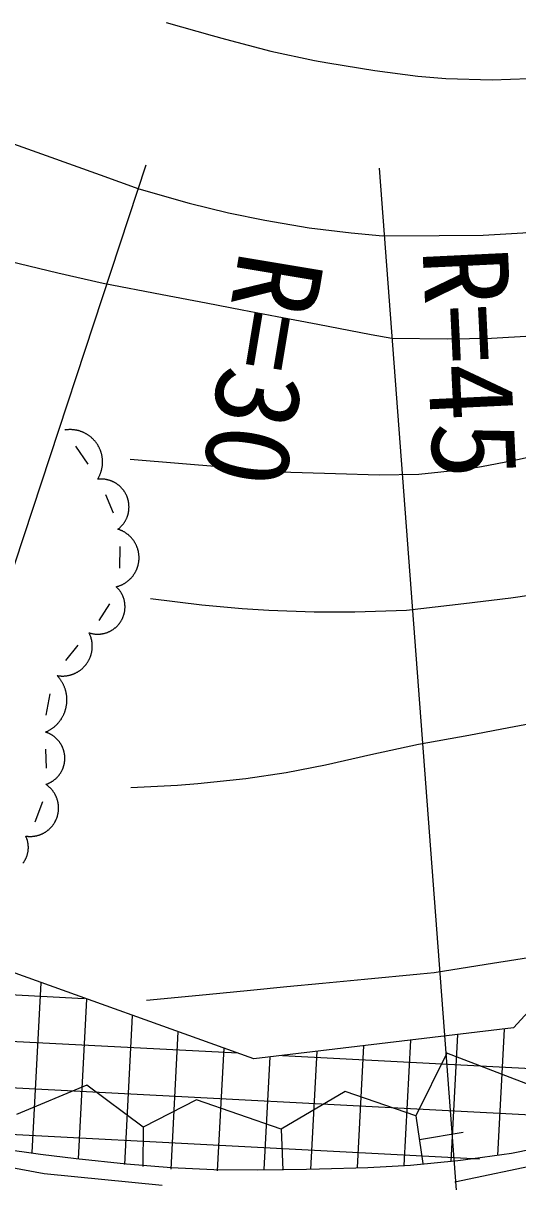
# Model space of a CAD drawing. Units: millimetres, scale not verified. Extents: x 40000 to 680000, y 20000 to 380000.
# Drawn here: x 247946 to 258576, y 243376 to 268284 of the extents above; entities that cross this region are included whole.
import ezdxf
from ezdxf.enums import TextEntityAlignment as Align

# ---------------------------------------------------------------- set-up
doc = ezdxf.new("R2010")
doc.units = ezdxf.units.MM
doc.header["$LTSCALE"] = 1000
doc.linetypes.add('CHAIN', pattern=[18.5, 12, -1.5, 3.5, -1.5])
for name, color, linetype, lineweight in [('M-BGD', 7, 'Continuous', 25), ('M-BMK', 2, 'CHAIN', 13), ('M-BMK-SRVR', 3, 'Continuous', 25)]:
    doc.layers.add(name, color=color, linetype=linetype, lineweight=lineweight)
doc.styles.add('ＭＳ ゴシック', font='')
doc.styles.get('ＭＳ ゴシック').set_extended_font_data('MS Gothic')

msp = doc.modelspace()

# ---------------------------------------------------------------- linework, layer by layer
at = {"layer": 'M-BGD'}
for p, q in [((249345, 258801), (249081, 259190)), ((249888, 257749), (249724, 258144)), ((250020, 256571), (250033, 257031)), ((249582, 255443), (249806, 255799)), ((248863, 254581), (249125, 254912)), ((248442, 253407), (248527, 253866)), ((248446, 252267), (248434, 252680)), ((248200, 251114), (248367, 251554)), ((262421, 251032), (258485, 246684)), ((233613, 248139), (249260, 247319)), ((252905, 246021), (246846, 248195)), ((248323, 247653), (248132, 244005)), ((249306, 247303), (249126, 243868)), ((237539, 246932), (252559, 246145)), ((250289, 246953), (250121, 243749)), ((251272, 246603), (251117, 243650)), ((258485, 246684), (252905, 246021)), ((258284, 246660), (258142, 243941)), ((256269, 246421), (256128, 243730)), ((257277, 246540), (257134, 243814)), ((252255, 246253), (252117, 243615)), ((254254, 246181), (254121, 243644)), ((255262, 246301), (255124, 243684)), ((257047, 246141), (256387, 244792)), ((259025, 245382), (257047, 246141)), ((253246, 246062), (253119, 243643)), ((253520, 246094), (263658, 245563)), ((241465, 245725), (261097, 244696)), ((249311, 245451), (247805, 244822)), ((250525, 244552), (249311, 245451)), ((251672, 245137), (250525, 244552)), ((253493, 244507), (251672, 245137)), ((254865, 245316), (253493, 244507)), ((256387, 244792), (254865, 245316)), ((256387, 244792), (256534, 243772)), ((245791, 244497), (257753, 243870)), ((250525, 244552), (250516, 243702)), ((253493, 244507), (253529, 243623)), ((256460, 244283), (257402, 244445)), ((245602, 244066), (248396, 243558)), ((257219, 243375), (259547, 243861)), ((248396, 243558), (250936, 243304))]:
    msp.add_line(p, q, dxfattribs=at)
for points in [[(235611, 270143), (236827, 269688), (237804, 269322), (238638, 269012), (239421, 268721), (240249, 268415), (241215, 268059), (241367, 268003), (242395, 267625), (243306, 267291), (244137, 266988), (244926, 266701), (245713, 266416), (246536, 266121), (247431, 265799), (248439, 265438), (249597, 265023), (250428, 264725)], [(251019, 268301), (252005, 268020), (252291, 267942), (253268, 267685), (254204, 267484), (254492, 267434), (255501, 267268), (256427, 267148), (257032, 267095), (258021, 267065), (258810, 267095), (259741, 267180), (260704, 267350), (261096, 267434), (262099, 267674), (262932, 267928), (263755, 268229), (264728, 268608)], [(233749, 267773), (234994, 267293), (236093, 266868), (237075, 266488), (237968, 266147), (238800, 265835), (239601, 265544), (240398, 265267), (241219, 264994), (242093, 264718), (243049, 264430), (244078, 264132), (245094, 263844), (245960, 263603), (246778, 263385), (247653, 263165), (248689, 262918), (249666, 262693)], [(255677, 263709), (256884, 263718), (257828, 263729), (258681, 263775), (259612, 263886), (260080, 263963), (261042, 264141), (261350, 264217), (262336, 264489), (263225, 264774), (263805, 264979), (264762, 265344), (265553, 265696), (266357, 266099), (267356, 266621), (267615, 266757)], [(255869, 261509), (257063, 261500), (258012, 261510), (258872, 261562), (259804, 261676), (260334, 261761), (261374, 261967), (262277, 262199), (263174, 262471), (264144, 262777), (265094, 263086), (266007, 263455), (266908, 263903), (267755, 264365), (267954, 264471), (268793, 264907), (269625, 265340), (270071, 265571)], [(250428, 264725), (251515, 264415), (252355, 264205), (253137, 264047), (254089, 263885), (254991, 263777), (255677, 263709)], [(253460, 258640), (254657, 258601), (255596, 258573), (256451, 258592), (257392, 258691), (257793, 258754), (258471, 258883), (259463, 259095), (260390, 259304), (260757, 259391), (261757, 259632), (262656, 259866), (263382, 260068), (264366, 260349), (265257, 260627), (265837, 260830), (266784, 261187), (267667, 261553), (267954, 261677), (268895, 262100), (269673, 262486), (270441, 262903), (271351, 263417), (272018, 263793)], [(249666, 262693), (250931, 262451), (251877, 262271), (252651, 262123), (253403, 261980), (254279, 261812), (255427, 261593), (255869, 261509)], [(256185, 255665), (257417, 255807), (258429, 255930), (259312, 256056), (260155, 256211), (261048, 256417), (262027, 256681), (263059, 256988), (263962, 257286), (264823, 257606), (265728, 257981), (266430, 258290), (267434, 258729), (268345, 259117), (269197, 259487), (270025, 259873), (270864, 260310), (271748, 260830), (272272, 261169), (273049, 261689), (273711, 262185)], [(256439, 252787), (257524, 252975), (258383, 253140), (258725, 253210), (259740, 253422), (260640, 253631), (261604, 253887), (262660, 254191), (263607, 254478), (264490, 254767), (265355, 255073), (266248, 255413), (267215, 255802), (267700, 256004), (268704, 256436), (269589, 256842), (270390, 257237), (271147, 257638), (271895, 258062), (272673, 258525), (273518, 259043), (274467, 259634), (275558, 260312), (275574, 260322)], [(249545, 258479), (249551, 258489), (249558, 258500), (249564, 258510), (249570, 258521), (249575, 258532), (249581, 258543), (249586, 258554), (249591, 258565), (249596, 258577), (249601, 258588), (249606, 258600), (249610, 258611), (249614, 258623), (249618, 258634), (249622, 258646), (249625, 258658), (249628, 258670), (249631, 258682), (249634, 258694), (249637, 258706), (249639, 258718), (249642, 258730), (249644, 258742), (249645, 258754), (249647, 258767), (249648, 258779), (249650, 258791), (249650, 258803), (249651, 258816), (249652, 258828), (249652, 258840), (249652, 258853), (249652, 258865), (249651, 258877), (249651, 258890), (249650, 258902), (249649, 258914), (249648, 258926), (249646, 258939), (249645, 258951), (249643, 258963), (249641, 258975), (249638, 258987), (249636, 258999), (249633, 259011), (249630, 259023), (249627, 259035), (249623, 259047), (249620, 259059), (249616, 259071), (249612, 259082), (249608, 259094), (249603, 259105), (249599, 259117), (249594, 259128), (249589, 259139), (249584, 259151), (249578, 259162), (249573, 259173), (249567, 259184), (249561, 259194), (249555, 259205), (249548, 259216), (249542, 259226), (249535, 259236), (249528, 259246), (249521, 259257), (249514, 259266), (249506, 259276), (249499, 259286), (249491, 259296), (249483, 259305), (249475, 259314), (249466, 259323), (249458, 259332), (249449, 259341), (249441, 259350), (249432, 259358), (249423, 259367), (249413, 259375), (249404, 259383), (249394, 259391), (249385, 259398), (249375, 259406), (249365, 259413), (249355, 259420), (249345, 259427), (249335, 259434), (249324, 259441), (249314, 259447), (249303, 259453), (249292, 259459), (249282, 259465), (249271, 259471), (249260, 259477), (249248, 259482), (249237, 259487), (249226, 259492), (249214, 259496), (249203, 259501), (249191, 259505), (249180, 259509), (249168, 259513), (249156, 259517), (249144, 259520), (249133, 259524), (249121, 259527), (249109, 259529), (249097, 259532), (249084, 259534), (249072, 259537), (249060, 259538), (249048, 259540), (249036, 259542), (249024, 259543), (249011, 259544), (248999, 259545), (248987, 259546), (248974, 259546), (248962, 259546), (248950, 259546), (248937, 259546), (248925, 259546), (248913, 259545), (248900, 259544), (248888, 259543), (248876, 259542), (248864, 259540), (248851, 259539), (248839, 259537)], [(250246, 258909), (251373, 258815), (252148, 258750), (253145, 258666), (253460, 258640)], [(249983, 257405), (249991, 257411), (250000, 257418), (250008, 257424), (250016, 257431), (250024, 257438), (250031, 257445), (250039, 257453), (250047, 257460), (250054, 257468), (250061, 257475), (250068, 257483), (250075, 257491), (250082, 257499), (250089, 257507), (250095, 257516), (250102, 257524), (250108, 257533), (250114, 257541), (250120, 257550), (250126, 257559), (250131, 257568), (250137, 257577), (250142, 257586), (250147, 257595), (250152, 257604), (250157, 257614), (250162, 257623), (250166, 257633), (250170, 257642), (250175, 257652), (250178, 257662), (250182, 257672), (250186, 257682), (250189, 257692), (250193, 257702), (250196, 257712), (250199, 257722), (250201, 257732), (250204, 257742), (250206, 257753), (250209, 257763), (250211, 257773), (250212, 257784), (250214, 257794), (250216, 257804), (250217, 257815), (250218, 257825), (250219, 257836), (250220, 257846), (250220, 257857), (250220, 257868), (250221, 257878), (250221, 257889), (250220, 257899), (250220, 257910), (250219, 257920), (250219, 257931), (250218, 257941), (250217, 257952), (250215, 257962), (250214, 257973), (250212, 257983), (250210, 257994), (250208, 258004), (250206, 258014), (250204, 258024), (250201, 258035), (250198, 258045), (250195, 258055), (250192, 258065), (250189, 258075), (250186, 258085), (250182, 258095), (250178, 258105), (250174, 258115), (250170, 258124), (250166, 258134), (250161, 258143), (250156, 258153), (250152, 258162), (250147, 258172), (250142, 258181), (250136, 258190), (250131, 258199), (250125, 258208), (250119, 258217), (250113, 258225), (250107, 258234), (250101, 258243), (250095, 258251), (250088, 258259), (250081, 258267), (250075, 258275), (250068, 258283), (250061, 258291), (250053, 258299), (250046, 258306), (250038, 258314), (250031, 258321), (250023, 258328), (250015, 258335), (250007, 258342), (249999, 258349), (249991, 258355), (249982, 258362), (249974, 258368), (249965, 258374), (249957, 258380), (249948, 258386), (249939, 258392), (249930, 258397), (249921, 258403), (249912, 258408), (249902, 258413), (249893, 258418), (249884, 258422), (249874, 258427), (249864, 258431), (249855, 258436), (249845, 258440), (249835, 258443), (249825, 258447), (249815, 258451), (249805, 258454), (249795, 258457), (249785, 258460), (249775, 258463), (249765, 258466), (249755, 258468), (249744, 258470), (249734, 258472), (249724, 258474), (249713, 258476), (249703, 258478), (249692, 258479), (249682, 258480), (249671, 258481), (249661, 258482), (249650, 258483), (249640, 258483), (249629, 258483), (249619, 258483), (249608, 258483), (249597, 258483), (249587, 258482), (249576, 258482), (249566, 258481), (249555, 258480), (249545, 258479)], [(249946, 256169), (249957, 256171), (249968, 256174), (249979, 256178), (249990, 256181), (250001, 256184), (250011, 256188), (250022, 256192), (250032, 256196), (250043, 256200), (250053, 256205), (250064, 256209), (250074, 256214), (250084, 256219), (250094, 256224), (250104, 256230), (250114, 256235), (250123, 256241), (250133, 256247), (250143, 256253), (250152, 256259), (250161, 256266), (250171, 256272), (250180, 256279), (250189, 256286), (250197, 256293), (250206, 256300), (250215, 256307), (250223, 256315), (250232, 256322), (250240, 256330), (250248, 256338), (250256, 256346), (250263, 256354), (250271, 256362), (250279, 256371), (250286, 256379), (250293, 256388), (250300, 256397), (250307, 256406), (250314, 256415), (250320, 256424), (250327, 256433), (250333, 256443), (250339, 256452), (250345, 256462), (250351, 256472), (250356, 256482), (250361, 256491), (250367, 256501), (250372, 256512), (250377, 256522), (250381, 256532), (250386, 256542), (250390, 256553), (250394, 256563), (250398, 256574), (250402, 256585), (250405, 256595), (250409, 256606), (250412, 256617), (250415, 256628), (250418, 256639), (250420, 256650), (250423, 256661), (250425, 256672), (250427, 256683), (250429, 256694), (250430, 256705), (250432, 256716), (250433, 256728), (250434, 256739), (250435, 256750), (250435, 256761), (250436, 256773), (250436, 256784), (250436, 256795), (250436, 256807), (250436, 256818), (250435, 256829), (250434, 256840), (250433, 256852), (250432, 256863), (250431, 256874), (250429, 256885), (250427, 256896), (250426, 256907), (250423, 256919), (250421, 256930), (250419, 256941), (250416, 256952), (250413, 256962), (250410, 256973), (250407, 256984), (250403, 256995), (250399, 257005), (250396, 257016), (250391, 257027), (250387, 257037), (250383, 257047), (250378, 257058), (250373, 257068), (250369, 257078), (250363, 257088), (250358, 257098), (250353, 257108), (250347, 257118), (250341, 257127), (250335, 257137), (250329, 257146), (250323, 257156), (250316, 257165), (250309, 257174), (250303, 257183), (250296, 257192), (250289, 257201), (250281, 257209), (250274, 257218), (250266, 257226), (250259, 257235), (250251, 257243), (250243, 257251), (250235, 257258), (250226, 257266), (250218, 257274), (250209, 257281), (250201, 257288), (250192, 257295), (250183, 257302), (250174, 257309), (250165, 257315), (250155, 257322), (250146, 257328), (250137, 257334), (250127, 257340), (250117, 257346), (250107, 257352), (250098, 257357), (250088, 257362), (250077, 257367), (250067, 257372), (250057, 257377), (250047, 257381), (250036, 257386), (250026, 257390), (250015, 257394), (250005, 257398), (249994, 257401), (249983, 257405)], [(249362, 255179), (249372, 255175), (249382, 255172), (249392, 255170), (249402, 255167), (249412, 255165), (249422, 255162), (249432, 255160), (249442, 255158), (249453, 255156), (249463, 255155), (249473, 255153), (249484, 255152), (249494, 255151), (249504, 255150), (249514, 255150), (249525, 255149), (249535, 255149), (249546, 255149), (249556, 255149), (249566, 255149), (249577, 255150), (249587, 255150), (249597, 255151), (249608, 255152), (249618, 255153), (249628, 255154), (249639, 255156), (249649, 255158), (249659, 255160), (249669, 255162), (249679, 255164), (249689, 255166), (249699, 255169), (249709, 255172), (249719, 255175), (249729, 255178), (249739, 255181), (249749, 255185), (249758, 255188), (249768, 255192), (249778, 255196), (249787, 255200), (249797, 255204), (249806, 255209), (249815, 255214), (249824, 255218), (249833, 255223), (249842, 255228), (249851, 255234), (249860, 255239), (249869, 255245), (249878, 255251), (249886, 255256), (249895, 255263), (249903, 255269), (249911, 255275), (249919, 255282), (249927, 255288), (249935, 255295), (249943, 255302), (249950, 255309), (249958, 255316), (249965, 255323), (249972, 255331), (249979, 255338), (249986, 255346), (249993, 255354), (250000, 255362), (250006, 255370), (250013, 255378), (250019, 255386), (250025, 255395), (250031, 255403), (250037, 255412), (250043, 255420), (250048, 255429), (250053, 255438), (250059, 255447), (250064, 255456), (250069, 255465), (250073, 255474), (250078, 255484), (250082, 255493), (250086, 255503), (250090, 255512), (250094, 255522), (250098, 255532), (250102, 255541), (250105, 255551), (250108, 255561), (250111, 255571), (250114, 255581), (250117, 255591), (250119, 255601), (250121, 255611), (250124, 255621), (250126, 255631), (250127, 255642), (250129, 255652), (250130, 255662), (250132, 255672), (250133, 255683), (250133, 255693), (250134, 255703), (250135, 255714), (250135, 255724), (250135, 255734), (250135, 255745), (250135, 255755), (250134, 255766), (250134, 255776), (250133, 255786), (250132, 255797), (250131, 255807), (250130, 255817), (250128, 255827), (250126, 255838), (250125, 255848), (250123, 255858), (250120, 255868), (250118, 255878), (250115, 255888), (250113, 255898), (250110, 255908), (250107, 255918), (250103, 255928), (250100, 255938), (250096, 255947), (250092, 255957), (250088, 255967), (250084, 255976), (250080, 255986), (250076, 255995), (250071, 256004), (250066, 256013), (250061, 256022), (250056, 256032), (250051, 256040), (250045, 256049), (250040, 256058), (250034, 256067), (250028, 256075), (250022, 256084), (250016, 256092), (250010, 256100), (250003, 256108), (249997, 256116), (249990, 256124), (249983, 256132), (249976, 256139), (249969, 256147), (249961, 256154), (249954, 256162), (249946, 256169)], [(250682, 255919), (251787, 255780), (252650, 255701), (253222, 255665), (254202, 255626), (255073, 255632), (256185, 255665)], [(248673, 254259), (248684, 254257), (248696, 254256), (248707, 254254), (248718, 254253), (248729, 254252), (248741, 254251), (248752, 254250), (248763, 254249), (248774, 254249), (248786, 254249), (248797, 254249), (248808, 254249), (248820, 254249), (248831, 254250), (248842, 254251), (248853, 254252), (248865, 254253), (248876, 254255), (248887, 254256), (248898, 254258), (248909, 254260), (248920, 254262), (248931, 254265), (248942, 254267), (248953, 254270), (248964, 254273), (248975, 254276), (248986, 254279), (248997, 254283), (249007, 254287), (249018, 254291), (249028, 254295), (249039, 254299), (249049, 254304), (249059, 254308), (249070, 254313), (249080, 254318), (249090, 254323), (249100, 254329), (249110, 254334), (249119, 254340), (249129, 254346), (249139, 254352), (249148, 254358), (249157, 254364), (249167, 254371), (249176, 254378), (249185, 254385), (249193, 254392), (249202, 254399), (249211, 254406), (249219, 254414), (249227, 254421), (249236, 254429), (249244, 254437), (249252, 254445), (249259, 254453), (249267, 254462), (249274, 254470), (249282, 254479), (249289, 254488), (249296, 254496), (249303, 254505), (249310, 254514), (249316, 254524), (249322, 254533), (249329, 254542), (249335, 254552), (249341, 254562), (249346, 254571), (249352, 254581), (249357, 254591), (249362, 254601), (249367, 254611), (249372, 254622), (249377, 254632), (249381, 254642), (249385, 254653), (249390, 254663), (249393, 254674), (249397, 254685), (249401, 254695), (249404, 254706), (249407, 254717), (249410, 254728), (249413, 254739), (249415, 254750), (249418, 254761), (249420, 254772), (249422, 254783), (249424, 254794), (249425, 254805), (249427, 254817), (249428, 254828), (249429, 254839), (249430, 254850), (249430, 254862), (249431, 254873), (249431, 254884), (249431, 254896), (249431, 254907), (249430, 254918), (249430, 254929), (249429, 254941), (249428, 254952), (249427, 254963), (249425, 254974), (249424, 254986), (249422, 254997), (249420, 255008), (249418, 255019), (249415, 255030), (249413, 255041), (249410, 255052), (249407, 255063), (249404, 255074), (249401, 255085), (249397, 255095), (249393, 255106), (249389, 255117), (249385, 255127), (249381, 255138), (249377, 255148), (249372, 255158), (249367, 255168), (249362, 255179)], [(248425, 253043), (248437, 253048), (248449, 253054), (248461, 253060), (248473, 253065), (248485, 253072), (248497, 253078), (248508, 253084), (248520, 253091), (248531, 253098), (248542, 253105), (248553, 253112), (248564, 253120), (248575, 253128), (248586, 253135), (248596, 253143), (248607, 253152), (248617, 253160), (248627, 253169), (248637, 253178), (248647, 253187), (248657, 253196), (248666, 253205), (248675, 253214), (248685, 253224), (248694, 253234), (248702, 253244), (248711, 253254), (248719, 253264), (248728, 253275), (248736, 253285), (248744, 253296), (248751, 253307), (248759, 253318), (248766, 253329), (248773, 253340), (248780, 253351), (248787, 253363), (248793, 253374), (248800, 253386), (248806, 253398), (248812, 253410), (248817, 253422), (248823, 253434), (248828, 253446), (248833, 253458), (248838, 253471), (248842, 253483), (248847, 253496), (248851, 253508), (248855, 253521), (248858, 253534), (248862, 253547), (248865, 253560), (248868, 253573), (248871, 253586), (248873, 253599), (248876, 253612), (248878, 253625), (248880, 253638), (248881, 253651), (248883, 253664), (248884, 253678), (248885, 253691), (248885, 253704), (248886, 253717), (248886, 253731), (248886, 253744), (248886, 253757), (248885, 253771), (248885, 253784), (248884, 253797), (248882, 253810), (248881, 253824), (248879, 253837), (248877, 253850), (248875, 253863), (248873, 253876), (248870, 253889), (248867, 253902), (248864, 253915), (248861, 253928), (248858, 253941), (248854, 253953), (248850, 253966), (248846, 253979), (248841, 253991), (248837, 254004), (248832, 254016), (248827, 254028), (248821, 254041), (248816, 254053), (248810, 254065), (248804, 254076), (248798, 254088), (248792, 254100), (248785, 254112), (248779, 254123), (248772, 254134), (248764, 254145), (248757, 254157), (248750, 254167), (248742, 254178), (248734, 254189), (248726, 254199), (248717, 254210), (248709, 254220), (248700, 254230), (248692, 254240), (248683, 254250), (248673, 254259)], [(248431, 251920), (248441, 251923), (248451, 251927), (248460, 251930), (248470, 251934), (248480, 251938), (248489, 251942), (248499, 251946), (248508, 251951), (248517, 251955), (248526, 251960), (248536, 251965), (248545, 251970), (248554, 251975), (248562, 251980), (248571, 251986), (248580, 251992), (248588, 251997), (248597, 252003), (248605, 252010), (248614, 252016), (248622, 252022), (248630, 252029), (248638, 252036), (248645, 252042), (248653, 252049), (248661, 252057), (248668, 252064), (248675, 252071), (248682, 252079), (248689, 252086), (248696, 252094), (248703, 252102), (248710, 252110), (248716, 252118), (248722, 252126), (248729, 252135), (248735, 252143), (248740, 252152), (248746, 252160), (248752, 252169), (248757, 252178), (248762, 252187), (248768, 252196), (248773, 252205), (248777, 252214), (248782, 252223), (248786, 252233), (248791, 252242), (248795, 252252), (248799, 252261), (248802, 252271), (248806, 252281), (248810, 252290), (248813, 252300), (248816, 252310), (248819, 252320), (248822, 252330), (248824, 252340), (248827, 252350), (248829, 252360), (248831, 252370), (248833, 252381), (248834, 252391), (248836, 252401), (248837, 252411), (248838, 252422), (248839, 252432), (248840, 252442), (248841, 252453), (248841, 252463), (248841, 252473), (248841, 252484), (248841, 252494), (248841, 252505), (248840, 252515), (248839, 252525), (248839, 252536), (248838, 252546), (248836, 252556), (248835, 252566), (248833, 252577), (248831, 252587), (248830, 252597), (248827, 252607), (248825, 252617), (248823, 252627), (248820, 252637), (248817, 252647), (248814, 252657), (248811, 252667), (248807, 252677), (248804, 252687), (248800, 252696), (248796, 252706), (248792, 252716), (248788, 252725), (248784, 252734), (248779, 252744), (248774, 252753), (248770, 252762), (248764, 252771), (248759, 252780), (248754, 252789), (248748, 252798), (248743, 252806), (248737, 252815), (248731, 252823), (248725, 252832), (248719, 252840), (248712, 252848), (248706, 252856), (248699, 252864), (248692, 252872), (248685, 252880), (248678, 252887), (248671, 252895), (248663, 252902), (248656, 252909), (248648, 252916), (248641, 252923), (248633, 252930), (248625, 252936), (248617, 252943), (248609, 252949), (248600, 252955), (248592, 252962), (248583, 252967), (248575, 252973), (248566, 252979), (248557, 252984), (248548, 252989), (248539, 252995), (248530, 253000), (248521, 253004), (248512, 253009), (248502, 253014), (248493, 253018), (248483, 253022), (248474, 253026), (248464, 253030), (248454, 253033), (248445, 253037), (248435, 253040), (248425, 253043)], [(250259, 251855), (251259, 251904), (251698, 251940), (252730, 252044), (253595, 252174), (254443, 252343), (255420, 252560), (256439, 252787)], [(248001, 250808), (248012, 250806), (248023, 250805), (248033, 250804), (248044, 250803), (248055, 250802), (248065, 250801), (248076, 250801), (248087, 250800), (248098, 250800), (248109, 250800), (248119, 250801), (248130, 250801), (248141, 250802), (248152, 250803), (248162, 250804), (248173, 250805), (248184, 250806), (248194, 250808), (248205, 250810), (248215, 250812), (248226, 250814), (248237, 250816), (248247, 250819), (248257, 250822), (248268, 250825), (248278, 250828), (248288, 250831), (248299, 250834), (248309, 250838), (248319, 250842), (248329, 250846), (248339, 250850), (248349, 250854), (248358, 250859), (248368, 250864), (248378, 250868), (248387, 250873), (248397, 250879), (248406, 250884), (248415, 250890), (248424, 250895), (248433, 250901), (248442, 250907), (248451, 250913), (248460, 250920), (248468, 250926), (248477, 250933), (248485, 250940), (248494, 250946), (248502, 250954), (248510, 250961), (248518, 250968), (248525, 250976), (248533, 250983), (248540, 250991), (248548, 250999), (248555, 251007), (248562, 251015), (248569, 251023), (248576, 251032), (248582, 251040), (248589, 251049), (248595, 251058), (248601, 251066), (248607, 251075), (248613, 251084), (248619, 251094), (248624, 251103), (248629, 251112), (248635, 251122), (248640, 251131), (248644, 251141), (248649, 251150), (248654, 251160), (248658, 251170), (248662, 251180), (248666, 251190), (248670, 251200), (248673, 251210), (248677, 251220), (248680, 251231), (248683, 251241), (248686, 251251), (248689, 251262), (248691, 251272), (248694, 251283), (248696, 251293), (248698, 251304), (248700, 251315), (248701, 251325), (248703, 251336), (248704, 251347), (248705, 251357), (248706, 251368), (248706, 251379), (248707, 251390), (248707, 251400), (248707, 251411), (248707, 251422), (248707, 251433), (248706, 251443), (248705, 251454), (248705, 251465), (248703, 251476), (248702, 251486), (248701, 251497), (248699, 251508), (248697, 251518), (248695, 251529), (248693, 251539), (248691, 251550), (248688, 251560), (248685, 251571), (248682, 251581), (248679, 251591), (248676, 251602), (248673, 251612), (248669, 251622), (248665, 251632), (248661, 251642), (248657, 251652), (248652, 251662), (248648, 251672), (248643, 251681), (248638, 251691), (248633, 251700), (248628, 251710), (248623, 251719), (248617, 251728), (248611, 251738), (248605, 251747), (248599, 251755), (248593, 251764), (248587, 251773), (248580, 251782), (248574, 251790), (248567, 251798), (248560, 251807), (248553, 251815), (248546, 251823), (248538, 251831), (248531, 251838), (248523, 251846), (248515, 251853), (248508, 251861), (248500, 251868), (248491, 251875), (248483, 251882), (248475, 251889), (248466, 251895), (248458, 251902), (248449, 251908), (248440, 251914), (248431, 251920)], [(247942, 250225), (247948, 250233), (247953, 250241), (247959, 250249), (247964, 250257), (247970, 250265), (247975, 250274), (247980, 250282), (247985, 250290), (247990, 250299), (247994, 250308), (247999, 250316), (248003, 250325), (248007, 250334), (248011, 250343), (248015, 250352), (248019, 250361), (248022, 250370), (248025, 250379), (248029, 250389), (248032, 250398), (248034, 250407), (248037, 250417), (248040, 250426), (248042, 250436), (248044, 250445), (248046, 250455), (248048, 250465), (248050, 250474), (248051, 250484), (248053, 250494), (248054, 250503), (248055, 250513), (248056, 250523), (248056, 250533), (248057, 250542), (248057, 250552), (248057, 250562), (248057, 250572), (248057, 250581), (248056, 250591), (248056, 250601), (248055, 250611), (248054, 250621), (248053, 250630), (248052, 250640), (248051, 250650), (248049, 250659), (248047, 250669), (248045, 250679), (248043, 250688), (248041, 250698), (248039, 250707), (248036, 250717), (248033, 250726), (248030, 250735), (248027, 250745), (248024, 250754), (248021, 250763), (248017, 250772), (248013, 250781), (248009, 250790), (248005, 250799), (248001, 250808)], [(256778, 247876), (257898, 248053), (258667, 248174), (259643, 248328), (259995, 248384)], [(250597, 247283), (251876, 247406), (252828, 247497), (253610, 247572), (254375, 247646), (255279, 247732), (256476, 247847), (256778, 247876)], [(246347, 244285), (247459, 244090), (248316, 243968), (249085, 243875), (250163, 243759), (251124, 243684), (252040, 243643), (252986, 243633), (254034, 243648), (254311, 243655), (255352, 243685), (256273, 243734), (257288, 243832), (257399, 243845), (258439, 243994), (259320, 244173), (260149, 244394), (261036, 244671), (262090, 245017), (262638, 245196)]]:
    msp.add_lwpolyline(points, dxfattribs=at)
at = {"layer": 'M-BMK'}
msp.add_open_spline([(252510, 239853), (256503, 240093), (258226, 240329), (261854, 241335), (266663, 242668), (269208, 244100), (273395, 246817), (277092, 249216), (278434, 250413), (282151, 253935)], degree=3, knots=[0, 0, 0, 0, 1, 1, 1, 2, 2, 2, 3, 3, 3, 3], dxfattribs=at)
at = {"layer": 'M-BMK-SRVR'}
for p, q in [((250582, 265233), (242789, 241564)), ((255593, 265169), (257470, 240331))]:
    msp.add_line(p, q, dxfattribs=at)

# ---------------------------------------------------------------- texts
at = {"layer": 'M-BMK-SRVR', "style": 'ＭＳ ゴシック'}
for s, rotation, p in [('R=45', 272.764, (256097, 260914)), ('R=30', 260.549, (251654, 261069))]:
    msp.add_text(s, height=1833, rotation=rotation, dxfattribs=at).set_placement(p, align=Align.BOTTOM_CENTER)

doc.saveas('drawing.dxf')
